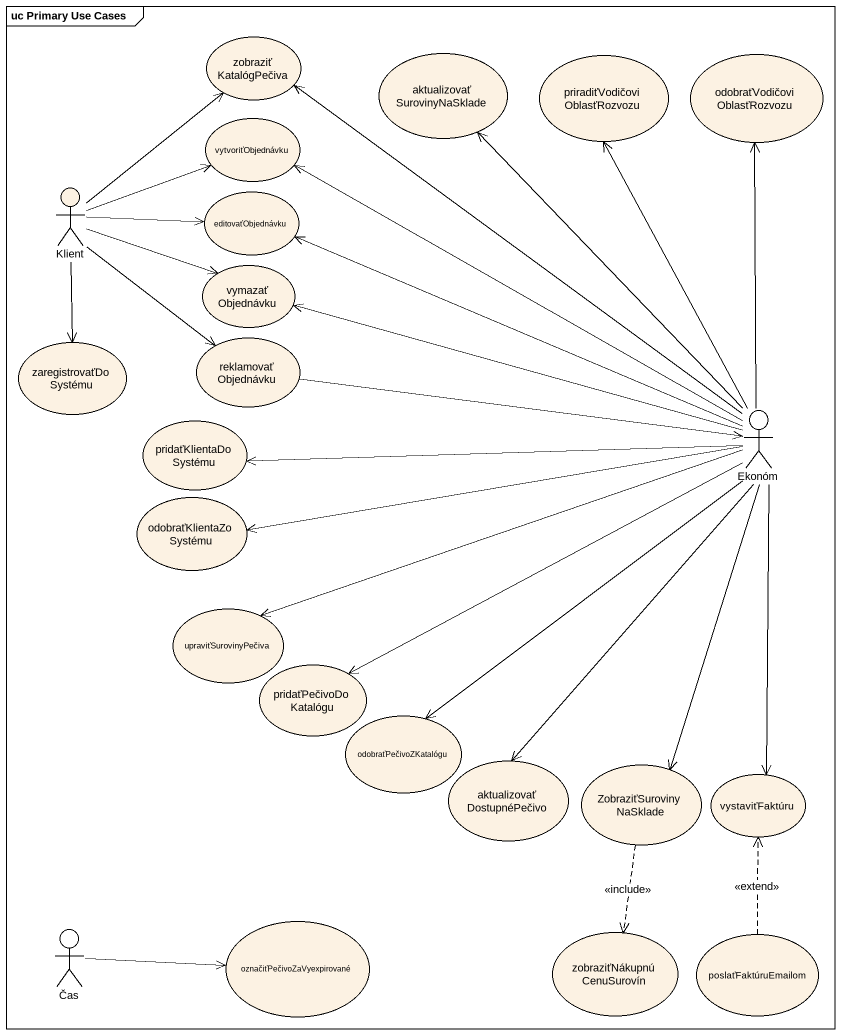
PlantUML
@startuml
mainframe uc Primary Use Cases
usecase zobraziťKatalógPečiva
usecase aktualizovaťSurovinyNaSklade #FCF2E3
usecase "priradiťVodičoviOblasťRozvozu" as priradiťVodičoviOblasťRozvoz
usecase odobraťVodičoviOblasťRozvozu
usecase vytvoriťObjednávku
actor Klient #FCF2E3
usecase editovaťObjednávku
usecase vymazaťObjednávku
usecase zaregistrovaťDoSystému
usecase reklamovaťObjednávku
usecase pridaťKlientaDoSystému
actor Ekonóm
usecase odobraťKlientaZoSystému
usecase upraviťSurovinyPečiva
usecase pridaťPečivoDoKatalógu
usecase odobraťPečivoZKatalógu
usecase aktualizovaťDostupnéPečivo
usecase ZobraziťSurovinyNaSklade
usecase vystaviťFaktúru
actor Čas
usecase označiťPečivoZaVyexpirované
usecase zobraziťNákupnúCenuSurovín
usecase poslaťFaktúruEmailom
Klient -up-> zobraziťKatalógPečiva
Klient -right-> vytvoriťObjednávku
Klient -right-> editovaťObjednávku
Klient -right-> vymazaťObjednávku
Klient --> zaregistrovaťDoSystému
Klient --> reklamovaťObjednávku
Ekonóm -up-> zobraziťKatalógPečiva
Ekonóm -up-> aktualizovaťSurovinyNaSklade
Ekonóm -up-> priradiťVodičoviOblasťRozvoz
Ekonóm -up-> odobraťVodičoviOblasťRozvozu
Ekonóm -left-> vytvoriťObjednávku
Ekonóm -left-> editovaťObjednávku
Ekonóm -left-> vymazaťObjednávku
Ekonóm <-left- reklamovaťObjednávku
Ekonóm -left-> pridaťKlientaDoSystému
Ekonóm -left-> odobraťKlientaZoSystému
Ekonóm -left-> upraviťSurovinyPečiva
Ekonóm -left-> pridaťPečivoDoKatalógu
Ekonóm --> odobraťPečivoZKatalógu
Ekonóm --> aktualizovaťDostupnéPečivo
Ekonóm --> ZobraziťSurovinyNaSklade
Ekonóm --> vystaviťFaktúru
ZobraziťSurovinyNaSklade ..> zobraziťNákupnúCenuSurovín : <<include>>
Čas -right-> označiťPečivoZaVyexpirované
poslaťFaktúruEmailom .up.> vystaviťFaktúru : <<extend>>
@enduml
